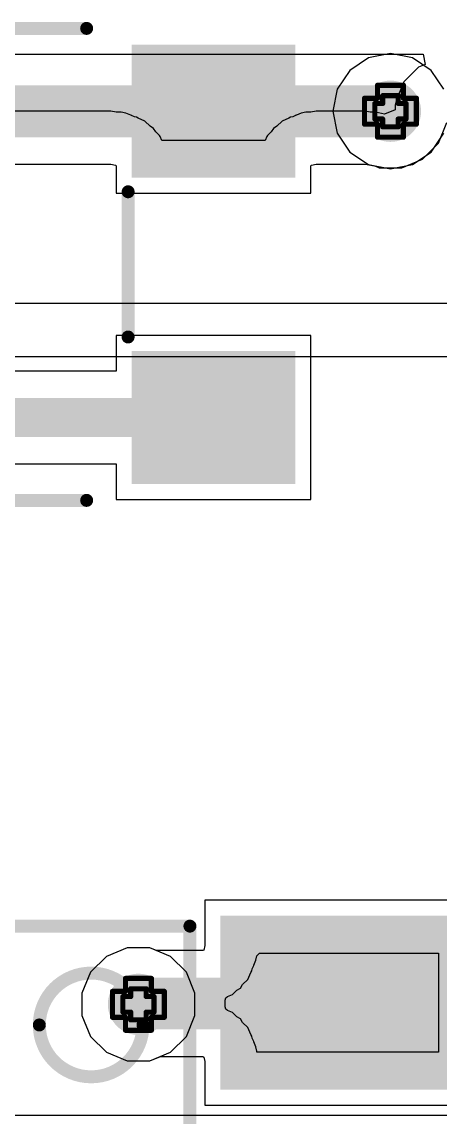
# Model space of a CAD drawing. Header units: inches. Extents: x 0 to 198, y 0 to 199.
# Drawn here: x 4.3899 to 4.5512, y 1.2497 to 1.672 of the extents above; entities that cross this region are included whole.
import ezdxf

# ---------------------------------------------------------------- set-up
doc = ezdxf.new("R2010")
doc.units = ezdxf.units.IN
doc.header["$MEASUREMENT"] = 0
for name, color, linetype in [('Bottom Layer', 5, 'Continuous'), ('Drill Drawing', 1, 'Continuous'), ('Layer 1', 16, 'Continuous'), ('Layer 2', 76, 'Continuous'), ('Top Layer', 1, 'Continuous'), ('Top Overlay', 2, 'Continuous'), ('Top Paste', 8, 'Continuous'), ('Top Solder', 216, 'Continuous'), ('Via Holes', 16, 'Continuous')]:
    doc.layers.add(name, color=color, linetype=linetype)

# ---------------------------------------------------------------- blocks, each defined once
blk = doc.blocks.new('TS_1002S_12026C_21')
at = {"layer": 'Top Layer'}
blk.add_hatch(color=1, dxfattribs=at).paths.add_polyline_path([(0.13385, 0.1181), (0.22441, 0.1181), (0.22441, 0.05905), (0.13385, 0.05905)])
at = {"layer": 'Top Paste'}
blk.add_hatch(color=8, dxfattribs=at).paths.add_polyline_path([(0.13385, 0.1181), (0.22441, 0.1181), (0.22441, 0.05905), (0.13385, 0.05905)])
at = {"layer": 'Top Solder'}
blk.add_hatch(color=216, dxfattribs=at).paths.add_polyline_path([(0.12985, 0.1221), (0.22841, 0.1221), (0.22841, 0.05505), (0.12985, 0.05505)])
at = {"layer": 'Top Overlay'}
for points in [[(-0.11811, 0.1181, 0.005, 0.005, 0), (0.11811, 0.1181, 0.005, 0.005, 0)], [(0.11811, -0.11812, 0.005, 0.005, 0), (0.11811, 0.1181, 0.005, 0.005, 0)]]:
    blk.add_lwpolyline(points, format="xyseb", dxfattribs=at)
for points in [[(0.11686, 0.1181, 0.0025, 0.0025, 1), (0.11936, 0.1181, 0.0025, 0.0025, 1)], [(0.11686, 0.1181, 0.0025, 0.0025, 1), (0.11936, 0.1181, 0.0025, 0.0025, 1)], [(0.1, 0.07999, 0.005, 0.005, 1), (0.06, 0.07999, 0.005, 0.005, 1)], [(0.05875, 0.07999, 0.0025, 0.0025, 1), (0.06125, 0.07999, 0.0025, 0.0025, 1)], [(0.09875, 0.07999, 0.0025, 0.0025, 1), (0.10125, 0.07999, 0.0025, 0.0025, 1)], [(0.06021, 0, 0.005, 0.005, 1), (-0.06021, 0, 0.005, 0.005, 1)]]:
    blk.add_lwpolyline(points, format="xyseb", close=True, dxfattribs=at)
blk = doc.blocks.new('TS_1109S_C_B_63')
at = {"layer": 'Top Layer'}
for points in [[(-0.15551, 0.08071), (-0.10039, 0.08071), (-0.10039, 0.0374), (-0.15551, 0.0374)], [(0.10039, 0.08071), (0.15551, 0.08071), (0.15551, 0.0374), (0.10039, 0.0374)], [(-0.15551, -0.0374), (-0.10039, -0.0374), (-0.10039, -0.08071), (-0.15551, -0.08071)], [(0.10039, -0.0374), (0.15551, -0.0374), (0.15551, -0.08071), (0.10039, -0.08071)]]:
    blk.add_hatch(color=1, dxfattribs=at).paths.add_polyline_path(points)
at = {"layer": 'Top Paste'}
for points in [[(-0.15551, 0.08071), (-0.10039, 0.08071), (-0.10039, 0.0374), (-0.15551, 0.0374)], [(0.10039, 0.08071), (0.15551, 0.08071), (0.15551, 0.0374), (0.10039, 0.0374)], [(-0.15551, -0.0374), (-0.10039, -0.0374), (-0.10039, -0.08071), (-0.15551, -0.08071)], [(0.10039, -0.0374), (0.15551, -0.0374), (0.15551, -0.08071), (0.10039, -0.08071)]]:
    blk.add_hatch(color=8, dxfattribs=at).paths.add_polyline_path(points)
at = {"layer": 'Top Solder'}
for points in [[(-0.15951, 0.08471), (-0.09639, 0.08471), (-0.09639, 0.0334), (-0.15951, 0.0334)], [(0.09639, 0.08471), (0.15951, 0.08471), (0.15951, 0.0334), (0.09639, 0.0334)], [(-0.15951, -0.0334), (-0.09639, -0.0334), (-0.09639, -0.08471), (-0.15951, -0.08471)], [(0.09639, -0.0334), (0.15951, -0.0334), (0.15951, -0.08471), (0.09639, -0.08471)]]:
    blk.add_hatch(color=216, dxfattribs=at).paths.add_polyline_path(points)
at = {"layer": 'Top Overlay'}
for points in [[(0.081, 0.091, 0.005, 0.005, 0), (-0.079, 0.091, 0.005, 0.005, 0)], [(-0.095, 0.028, 0.005, 0.005, 0), (-0.095, -0.028, 0.005, 0.005, 0)], [(0.095, 0.028, 0.005, 0.005, 0), (0.095, -0.028, 0.005, 0.005, 0)], [(0.081, -0.091, 0.005, 0.005, 0), (-0.079, -0.091, 0.005, 0.005, 0)]]:
    blk.add_lwpolyline(points, format="xyseb", dxfattribs=at)
for points in [[(-0.08025, 0.091, 0.0025, 0.0025, 1), (-0.07775, 0.091, 0.0025, 0.0025, 1)], [(0.07975, 0.091, 0.0025, 0.0025, 1), (0.08225, 0.091, 0.0025, 0.0025, 1)], [(0.04826, 0, 0.005, 0.005, 1), (-0.04826, 0, 0.005, 0.005, 1)], [(-0.09625, 0.028, 0.0025, 0.0025, 1), (-0.09375, 0.028, 0.0025, 0.0025, 1)], [(0.09375, 0.028, 0.0025, 0.0025, 1), (0.09625, 0.028, 0.0025, 0.0025, 1)], [(0.02193, 0, 0.01, 0.01, 1), (-0.02193, 0, 0.01, 0.01, 1)], [(-0.02443, 0, 0.005, 0.005, 1), (-0.01943, 0, 0.005, 0.005, 1)], [(0.01943, 0, 0.005, 0.005, 1), (0.02443, 0, 0.005, 0.005, 1)], [(-0.04951, 0, 0.0025, 0.0025, 1), (-0.04701, 0, 0.0025, 0.0025, 1)], [(0.04701, 0, 0.0025, 0.0025, 1), (0.04951, 0, 0.0025, 0.0025, 1)], [(-0.09625, -0.028, 0.0025, 0.0025, 1), (-0.09375, -0.028, 0.0025, 0.0025, 1)], [(0.09375, -0.028, 0.0025, 0.0025, 1), (0.09625, -0.028, 0.0025, 0.0025, 1)], [(-0.08025, -0.091, 0.0025, 0.0025, 1), (-0.07775, -0.091, 0.0025, 0.0025, 1)], [(0.07975, -0.091, 0.0025, 0.0025, 1), (0.08225, -0.091, 0.0025, 0.0025, 1)]]:
    blk.add_lwpolyline(points, format="xyseb", close=True, dxfattribs=at)

msp = doc.modelspace()

# ---------------------------------------------------------------- hatches: boundary and pattern name
at = {"layer": 'Bottom Layer'}
h = msp.add_hatch(color=5, dxfattribs=at)
edge = h.paths.add_edge_path()
edge.add_arc((4.53205, 1.63758), 0.01181, 0, 360)
h = msp.add_hatch(color=5, dxfattribs=at)
edge = h.paths.add_edge_path()
edge.add_arc((4.43483, 1.2932), 0.01181, 0, 360)
at = {"layer": 'Layer 1'}
h = msp.add_hatch(color=16, dxfattribs=at)
edge = h.paths.add_edge_path()
edge.add_arc((4.53205, 1.63758), 0.01181, 0, 360)
h = msp.add_hatch(color=16, dxfattribs=at)
edge = h.paths.add_edge_path()
edge.add_arc((4.43483, 1.2932), 0.01181, 0, 360)
at = {"layer": 'Layer 2'}
h = msp.add_hatch(color=76, dxfattribs=at)
edge = h.paths.add_edge_path()
edge.add_arc((4.53205, 1.63758), 0.01181, 0, 360)
h = msp.add_hatch(color=76, dxfattribs=at)
edge = h.paths.add_edge_path()
edge.add_arc((4.43483, 1.2932), 0.01181, 0, 360)
at = {"layer": 'Top Layer'}
h = msp.add_hatch(color=1, dxfattribs=at)
edge = h.paths.add_edge_path()
edge.add_arc((4.53205, 1.63758), 0.01181, 0, 360)
h = msp.add_hatch(color=1, dxfattribs=at)
edge = h.paths.add_edge_path()
edge.add_arc((4.43483, 1.2932), 0.01181, 0, 360)
at = {"layer": 'Via Holes'}
h = msp.add_hatch(color=7, dxfattribs=at)
edge = h.paths.add_edge_path()
edge.add_arc((4.53205, 1.63758), 0.00591, 0, 360)
h = msp.add_hatch(color=7, dxfattribs=at)
edge = h.paths.add_edge_path()
edge.add_arc((4.43483, 1.2932), 0.00591, 0, 360)

# ---------------------------------------------------------------- linework, layer by layer
at = {"layer": 'Bottom Layer'}
msp.add_line((5.65116, 1.25039), (4.15345, 1.25039), dxfattribs=at)
at = {"layer": 'Drill Drawing'}
for points in [[(4.52705, 1.64258, 0.002, 0.002, 0), (4.52705, 1.64758, 0.002, 0.002, 0)], [(4.52705, 1.64758, 0.002, 0.002, 0), (4.53705, 1.64758, 0.002, 0.002, 0)], [(4.53705, 1.64258, 0.002, 0.002, 0), (4.53705, 1.64758, 0.002, 0.002, 0)], [(4.52205, 1.63258, 0.002, 0.002, 0), (4.52205, 1.64258, 0.002, 0.002, 0)], [(4.52205, 1.64258, 0.002, 0.002, 0), (4.52705, 1.64258, 0.002, 0.002, 0)], [(4.52905, 1.64058, 0.002, 0.002, 0), (4.52905, 1.64358, 0.002, 0.002, 0)], [(4.52905, 1.64358, 0.002, 0.002, 0), (4.53505, 1.64358, 0.002, 0.002, 0)], [(4.53505, 1.64058, 0.002, 0.002, 0), (4.53505, 1.64358, 0.002, 0.002, 0)], [(4.53705, 1.64258, 0.002, 0.002, 0), (4.54205, 1.64258, 0.002, 0.002, 0)], [(4.54205, 1.63258, 0.002, 0.002, 0), (4.54205, 1.64258, 0.002, 0.002, 0)], [(4.52605, 1.63458, 0.002, 0.002, 0), (4.52605, 1.64058, 0.002, 0.002, 0)], [(4.52605, 1.64058, 0.002, 0.002, 0), (4.52905, 1.64058, 0.002, 0.002, 0)], [(4.53505, 1.64058, 0.002, 0.002, 0), (4.53805, 1.64058, 0.002, 0.002, 0)], [(4.53805, 1.63458, 0.002, 0.002, 0), (4.53805, 1.64058, 0.002, 0.002, 0)], [(4.52605, 1.63458, 0.002, 0.002, 0), (4.52905, 1.63458, 0.002, 0.002, 0)], [(4.52905, 1.63158, 0.002, 0.002, 0), (4.52905, 1.63458, 0.002, 0.002, 0)], [(4.53505, 1.63458, 0.002, 0.002, 0), (4.53805, 1.63458, 0.002, 0.002, 0)], [(4.53505, 1.63158, 0.002, 0.002, 0), (4.53505, 1.63458, 0.002, 0.002, 0)], [(4.52205, 1.63258, 0.002, 0.002, 0), (4.52705, 1.63258, 0.002, 0.002, 0)], [(4.52705, 1.62758, 0.002, 0.002, 0), (4.52705, 1.63258, 0.002, 0.002, 0)], [(4.52905, 1.63158, 0.002, 0.002, 0), (4.53505, 1.63158, 0.002, 0.002, 0)], [(4.53705, 1.63258, 0.002, 0.002, 0), (4.54205, 1.63258, 0.002, 0.002, 0)], [(4.53705, 1.62758, 0.002, 0.002, 0), (4.53705, 1.63258, 0.002, 0.002, 0)], [(4.52705, 1.62758, 0.002, 0.002, 0), (4.53705, 1.62758, 0.002, 0.002, 0)], [(4.42983, 1.2982, 0.002, 0.002, 0), (4.42983, 1.3032, 0.002, 0.002, 0)], [(4.42983, 1.3032, 0.002, 0.002, 0), (4.43983, 1.3032, 0.002, 0.002, 0)], [(4.43983, 1.2982, 0.002, 0.002, 0), (4.43983, 1.3032, 0.002, 0.002, 0)], [(4.42483, 1.2882, 0.002, 0.002, 0), (4.42483, 1.2982, 0.002, 0.002, 0)], [(4.42483, 1.2982, 0.002, 0.002, 0), (4.42983, 1.2982, 0.002, 0.002, 0)], [(4.42883, 1.2902, 0.002, 0.002, 0), (4.42883, 1.2962, 0.002, 0.002, 0)], [(4.42883, 1.2962, 0.002, 0.002, 0), (4.43183, 1.2962, 0.002, 0.002, 0)], [(4.43183, 1.2962, 0.002, 0.002, 0), (4.43183, 1.2992, 0.002, 0.002, 0)], [(4.43183, 1.2992, 0.002, 0.002, 0), (4.43783, 1.2992, 0.002, 0.002, 0)], [(4.43783, 1.2962, 0.002, 0.002, 0), (4.43783, 1.2992, 0.002, 0.002, 0)], [(4.43783, 1.2962, 0.002, 0.002, 0), (4.44083, 1.2962, 0.002, 0.002, 0)], [(4.43983, 1.2982, 0.002, 0.002, 0), (4.44483, 1.2982, 0.002, 0.002, 0)], [(4.44083, 1.2902, 0.002, 0.002, 0), (4.44083, 1.2962, 0.002, 0.002, 0)], [(4.44483, 1.2882, 0.002, 0.002, 0), (4.44483, 1.2982, 0.002, 0.002, 0)], [(4.42483, 1.2882, 0.002, 0.002, 0), (4.42983, 1.2882, 0.002, 0.002, 0)], [(4.42883, 1.2902, 0.002, 0.002, 0), (4.43183, 1.2902, 0.002, 0.002, 0)], [(4.42983, 1.2832, 0.002, 0.002, 0), (4.42983, 1.2882, 0.002, 0.002, 0)], [(4.43183, 1.2872, 0.002, 0.002, 0), (4.43183, 1.2902, 0.002, 0.002, 0)], [(4.43183, 1.2872, 0.002, 0.002, 0), (4.43783, 1.2872, 0.002, 0.002, 0)], [(4.43783, 1.2902, 0.002, 0.002, 0), (4.44083, 1.2902, 0.002, 0.002, 0)], [(4.43783, 1.2872, 0.002, 0.002, 0), (4.43783, 1.2902, 0.002, 0.002, 0)], [(4.43983, 1.2882, 0.002, 0.002, 0), (4.44483, 1.2882, 0.002, 0.002, 0)], [(4.43983, 1.2832, 0.002, 0.002, 0), (4.43983, 1.2882, 0.002, 0.002, 0)], [(4.42983, 1.2832, 0.002, 0.002, 0), (4.43983, 1.2832, 0.002, 0.002, 0)]]:
    msp.add_lwpolyline(points, format="xyseb", dxfattribs=at)
for points in [[(4.52655, 1.64758, 0.001, 0.001, 1), (4.52755, 1.64758, 0.001, 0.001, 1)], [(4.52655, 1.64758, 0.001, 0.001, 1), (4.52755, 1.64758, 0.001, 0.001, 1)], [(4.53655, 1.64758, 0.001, 0.001, 1), (4.53755, 1.64758, 0.001, 0.001, 1)], [(4.53655, 1.64758, 0.001, 0.001, 1), (4.53755, 1.64758, 0.001, 0.001, 1)], [(4.52155, 1.64258, 0.001, 0.001, 1), (4.52255, 1.64258, 0.001, 0.001, 1)], [(4.52155, 1.64258, 0.001, 0.001, 1), (4.52255, 1.64258, 0.001, 0.001, 1)], [(4.52655, 1.64258, 0.001, 0.001, 1), (4.52755, 1.64258, 0.001, 0.001, 1)], [(4.52655, 1.64258, 0.001, 0.001, 1), (4.52755, 1.64258, 0.001, 0.001, 1)], [(4.52855, 1.64358, 0.001, 0.001, 1), (4.52955, 1.64358, 0.001, 0.001, 1)], [(4.52855, 1.64358, 0.001, 0.001, 1), (4.52955, 1.64358, 0.001, 0.001, 1)], [(4.53455, 1.64358, 0.001, 0.001, 1), (4.53555, 1.64358, 0.001, 0.001, 1)], [(4.53455, 1.64358, 0.001, 0.001, 1), (4.53555, 1.64358, 0.001, 0.001, 1)], [(4.53655, 1.64258, 0.001, 0.001, 1), (4.53755, 1.64258, 0.001, 0.001, 1)], [(4.53655, 1.64258, 0.001, 0.001, 1), (4.53755, 1.64258, 0.001, 0.001, 1)], [(4.54155, 1.64258, 0.001, 0.001, 1), (4.54255, 1.64258, 0.001, 0.001, 1)], [(4.54155, 1.64258, 0.001, 0.001, 1), (4.54255, 1.64258, 0.001, 0.001, 1)], [(4.52555, 1.64058, 0.001, 0.001, 1), (4.52655, 1.64058, 0.001, 0.001, 1)], [(4.52555, 1.64058, 0.001, 0.001, 1), (4.52655, 1.64058, 0.001, 0.001, 1)], [(4.52855, 1.64058, 0.001, 0.001, 1), (4.52955, 1.64058, 0.001, 0.001, 1)], [(4.52855, 1.64058, 0.001, 0.001, 1), (4.52955, 1.64058, 0.001, 0.001, 1)], [(4.53455, 1.64058, 0.001, 0.001, 1), (4.53555, 1.64058, 0.001, 0.001, 1)], [(4.53455, 1.64058, 0.001, 0.001, 1), (4.53555, 1.64058, 0.001, 0.001, 1)], [(4.53755, 1.64058, 0.001, 0.001, 1), (4.53855, 1.64058, 0.001, 0.001, 1)], [(4.53755, 1.64058, 0.001, 0.001, 1), (4.53855, 1.64058, 0.001, 0.001, 1)], [(4.52555, 1.63458, 0.001, 0.001, 1), (4.52655, 1.63458, 0.001, 0.001, 1)], [(4.52555, 1.63458, 0.001, 0.001, 1), (4.52655, 1.63458, 0.001, 0.001, 1)], [(4.52855, 1.63458, 0.001, 0.001, 1), (4.52955, 1.63458, 0.001, 0.001, 1)], [(4.52855, 1.63458, 0.001, 0.001, 1), (4.52955, 1.63458, 0.001, 0.001, 1)], [(4.53455, 1.63458, 0.001, 0.001, 1), (4.53555, 1.63458, 0.001, 0.001, 1)], [(4.53455, 1.63458, 0.001, 0.001, 1), (4.53555, 1.63458, 0.001, 0.001, 1)], [(4.53755, 1.63458, 0.001, 0.001, 1), (4.53855, 1.63458, 0.001, 0.001, 1)], [(4.53755, 1.63458, 0.001, 0.001, 1), (4.53855, 1.63458, 0.001, 0.001, 1)], [(4.52155, 1.63258, 0.001, 0.001, 1), (4.52255, 1.63258, 0.001, 0.001, 1)], [(4.52155, 1.63258, 0.001, 0.001, 1), (4.52255, 1.63258, 0.001, 0.001, 1)], [(4.52655, 1.63258, 0.001, 0.001, 1), (4.52755, 1.63258, 0.001, 0.001, 1)], [(4.52655, 1.63258, 0.001, 0.001, 1), (4.52755, 1.63258, 0.001, 0.001, 1)], [(4.52855, 1.63158, 0.001, 0.001, 1), (4.52955, 1.63158, 0.001, 0.001, 1)], [(4.52855, 1.63158, 0.001, 0.001, 1), (4.52955, 1.63158, 0.001, 0.001, 1)], [(4.53455, 1.63158, 0.001, 0.001, 1), (4.53555, 1.63158, 0.001, 0.001, 1)], [(4.53455, 1.63158, 0.001, 0.001, 1), (4.53555, 1.63158, 0.001, 0.001, 1)], [(4.53655, 1.63258, 0.001, 0.001, 1), (4.53755, 1.63258, 0.001, 0.001, 1)], [(4.53655, 1.63258, 0.001, 0.001, 1), (4.53755, 1.63258, 0.001, 0.001, 1)], [(4.54155, 1.63258, 0.001, 0.001, 1), (4.54255, 1.63258, 0.001, 0.001, 1)], [(4.54155, 1.63258, 0.001, 0.001, 1), (4.54255, 1.63258, 0.001, 0.001, 1)], [(4.52655, 1.62758, 0.001, 0.001, 1), (4.52755, 1.62758, 0.001, 0.001, 1)], [(4.52655, 1.62758, 0.001, 0.001, 1), (4.52755, 1.62758, 0.001, 0.001, 1)], [(4.53655, 1.62758, 0.001, 0.001, 1), (4.53755, 1.62758, 0.001, 0.001, 1)], [(4.53655, 1.62758, 0.001, 0.001, 1), (4.53755, 1.62758, 0.001, 0.001, 1)], [(4.42933, 1.3032, 0.001, 0.001, 1), (4.43033, 1.3032, 0.001, 0.001, 1)], [(4.42933, 1.3032, 0.001, 0.001, 1), (4.43033, 1.3032, 0.001, 0.001, 1)], [(4.43933, 1.3032, 0.001, 0.001, 1), (4.44033, 1.3032, 0.001, 0.001, 1)], [(4.43933, 1.3032, 0.001, 0.001, 1), (4.44033, 1.3032, 0.001, 0.001, 1)], [(4.42433, 1.2982, 0.001, 0.001, 1), (4.42533, 1.2982, 0.001, 0.001, 1)], [(4.42433, 1.2982, 0.001, 0.001, 1), (4.42533, 1.2982, 0.001, 0.001, 1)], [(4.42833, 1.2962, 0.001, 0.001, 1), (4.42933, 1.2962, 0.001, 0.001, 1)], [(4.42833, 1.2962, 0.001, 0.001, 1), (4.42933, 1.2962, 0.001, 0.001, 1)], [(4.42933, 1.2982, 0.001, 0.001, 1), (4.43033, 1.2982, 0.001, 0.001, 1)], [(4.42933, 1.2982, 0.001, 0.001, 1), (4.43033, 1.2982, 0.001, 0.001, 1)], [(4.43133, 1.2992, 0.001, 0.001, 1), (4.43233, 1.2992, 0.001, 0.001, 1)], [(4.43133, 1.2992, 0.001, 0.001, 1), (4.43233, 1.2992, 0.001, 0.001, 1)], [(4.43133, 1.2962, 0.001, 0.001, 1), (4.43233, 1.2962, 0.001, 0.001, 1)], [(4.43133, 1.2962, 0.001, 0.001, 1), (4.43233, 1.2962, 0.001, 0.001, 1)], [(4.43733, 1.2992, 0.001, 0.001, 1), (4.43833, 1.2992, 0.001, 0.001, 1)], [(4.43733, 1.2992, 0.001, 0.001, 1), (4.43833, 1.2992, 0.001, 0.001, 1)], [(4.43733, 1.2962, 0.001, 0.001, 1), (4.43833, 1.2962, 0.001, 0.001, 1)], [(4.43733, 1.2962, 0.001, 0.001, 1), (4.43833, 1.2962, 0.001, 0.001, 1)], [(4.43933, 1.2982, 0.001, 0.001, 1), (4.44033, 1.2982, 0.001, 0.001, 1)], [(4.43933, 1.2982, 0.001, 0.001, 1), (4.44033, 1.2982, 0.001, 0.001, 1)], [(4.44033, 1.2962, 0.001, 0.001, 1), (4.44133, 1.2962, 0.001, 0.001, 1)], [(4.44033, 1.2962, 0.001, 0.001, 1), (4.44133, 1.2962, 0.001, 0.001, 1)], [(4.44433, 1.2982, 0.001, 0.001, 1), (4.44533, 1.2982, 0.001, 0.001, 1)], [(4.44433, 1.2982, 0.001, 0.001, 1), (4.44533, 1.2982, 0.001, 0.001, 1)], [(4.42433, 1.2882, 0.001, 0.001, 1), (4.42533, 1.2882, 0.001, 0.001, 1)], [(4.42433, 1.2882, 0.001, 0.001, 1), (4.42533, 1.2882, 0.001, 0.001, 1)], [(4.42833, 1.2902, 0.001, 0.001, 1), (4.42933, 1.2902, 0.001, 0.001, 1)], [(4.42833, 1.2902, 0.001, 0.001, 1), (4.42933, 1.2902, 0.001, 0.001, 1)], [(4.42933, 1.2882, 0.001, 0.001, 1), (4.43033, 1.2882, 0.001, 0.001, 1)], [(4.42933, 1.2882, 0.001, 0.001, 1), (4.43033, 1.2882, 0.001, 0.001, 1)], [(4.43133, 1.2902, 0.001, 0.001, 1), (4.43233, 1.2902, 0.001, 0.001, 1)], [(4.43133, 1.2902, 0.001, 0.001, 1), (4.43233, 1.2902, 0.001, 0.001, 1)], [(4.43133, 1.2872, 0.001, 0.001, 1), (4.43233, 1.2872, 0.001, 0.001, 1)], [(4.43133, 1.2872, 0.001, 0.001, 1), (4.43233, 1.2872, 0.001, 0.001, 1)], [(4.43733, 1.2902, 0.001, 0.001, 1), (4.43833, 1.2902, 0.001, 0.001, 1)], [(4.43733, 1.2902, 0.001, 0.001, 1), (4.43833, 1.2902, 0.001, 0.001, 1)], [(4.43733, 1.2872, 0.001, 0.001, 1), (4.43833, 1.2872, 0.001, 0.001, 1)], [(4.43733, 1.2872, 0.001, 0.001, 1), (4.43833, 1.2872, 0.001, 0.001, 1)], [(4.43933, 1.2882, 0.001, 0.001, 1), (4.44033, 1.2882, 0.001, 0.001, 1)], [(4.43933, 1.2882, 0.001, 0.001, 1), (4.44033, 1.2882, 0.001, 0.001, 1)], [(4.44033, 1.2902, 0.001, 0.001, 1), (4.44133, 1.2902, 0.001, 0.001, 1)], [(4.44033, 1.2902, 0.001, 0.001, 1), (4.44133, 1.2902, 0.001, 0.001, 1)], [(4.44433, 1.2882, 0.001, 0.001, 1), (4.44533, 1.2882, 0.001, 0.001, 1)], [(4.44433, 1.2882, 0.001, 0.001, 1), (4.44533, 1.2882, 0.001, 0.001, 1)], [(4.42933, 1.2832, 0.001, 0.001, 1), (4.43033, 1.2832, 0.001, 0.001, 1)], [(4.42933, 1.2832, 0.001, 0.001, 1), (4.43033, 1.2832, 0.001, 0.001, 1)], [(4.43933, 1.2832, 0.001, 0.001, 1), (4.44033, 1.2832, 0.001, 0.001, 1)], [(4.43933, 1.2832, 0.001, 0.001, 1), (4.44033, 1.2832, 0.001, 0.001, 1)]]:
    msp.add_lwpolyline(points, format="xyseb", close=True, dxfattribs=at)
at = {"layer": 'Layer 2'}
for p, q in [((4.53205, 1.65982), (4.52354, 1.65813)), ((4.54056, 1.65813), (4.53205, 1.65982)), ((4.52354, 1.65813), (4.51632, 1.65331)), ((4.54777, 1.65331), (4.54056, 1.65813)), ((4.51632, 1.65331), (4.5115, 1.64609)), ((4.55259, 1.64609), (4.54777, 1.65331)), ((4.5115, 1.64609), (4.50981, 1.63758)), ((4.50981, 1.63758), (4.5115, 1.62907)), ((4.5115, 1.62907), (4.51632, 1.62186)), ((4.54777, 1.62186), (4.55259, 1.62907)), ((4.51632, 1.62186), (4.52354, 1.61704)), ((4.54056, 1.61704), (4.54777, 1.62186)), ((4.52354, 1.61704), (4.53205, 1.61535)), ((4.53205, 1.61535), (4.54056, 1.61704)), ((4.84056, 1.5634), (4.29177, 1.5634)), ((4.29177, 1.54301), (4.84901, 1.54301)), ((4.43049, 1.31501), (4.42247, 1.31169)), ((4.43916, 1.31501), (4.43049, 1.31501)), ((4.44718, 1.31169), (4.43916, 1.31501)), ((4.42247, 1.31169), (4.41634, 1.30556)), ((4.45332, 1.30556), (4.44718, 1.31169)), ((4.41634, 1.30556), (4.41301, 1.29754)), ((4.45664, 1.29754), (4.45332, 1.30556)), ((4.41301, 1.29754), (4.41301, 1.28887)), ((4.45664, 1.28887), (4.45664, 1.29754)), ((4.41301, 1.28887), (4.41634, 1.28085)), ((4.45332, 1.28085), (4.45664, 1.28887)), ((4.41634, 1.28085), (4.42247, 1.27471)), ((4.44718, 1.27471), (4.45332, 1.28085)), ((4.42247, 1.27471), (4.43049, 1.27139)), ((4.43049, 1.27139), (4.43916, 1.27139)), ((4.43916, 1.27139), (4.44718, 1.27471))]:
    msp.add_line(p, q, dxfattribs=at)
at = {"layer": 'Top Layer'}
for p, q in [((4.17955, 1.65961), (4.54463, 1.65961)), ((4.54543, 1.65561), (4.54286, 1.65454)), ((4.54463, 1.65961), (4.54543, 1.65561)), ((4.54005, 1.65173), (4.53724, 1.64892)), ((4.54286, 1.65454), (4.54005, 1.65173)), ((4.53724, 1.64892), (4.53519, 1.64397)), ((4.53496, 1.64342), (4.53419, 1.64157)), ((4.53502, 1.64372), (4.53496, 1.64342)), ((4.53519, 1.64397), (4.53502, 1.64372)), ((4.53419, 1.64157), (4.53386, 1.63989)), ((4.53386, 1.63989), (4.53386, 1.63825)), ((4.53419, 1.64157), (4.53419, 1.64157)), ((4.42422, 1.63758), (4.24745, 1.63758)), ((4.42619, 1.63719), (4.42422, 1.63758)), ((4.4282, 1.63719), (4.42619, 1.63719)), ((4.42997, 1.63684), (4.4282, 1.63719)), ((4.43183, 1.63607), (4.42997, 1.63684)), ((4.43203, 1.63603), (4.43183, 1.63607)), ((4.43219, 1.63592), (4.43203, 1.63603)), ((4.43325, 1.63548), (4.43219, 1.63592)), ((4.43403, 1.63533), (4.43325, 1.63548)), ((4.4347, 1.63488), (4.43403, 1.63533)), ((4.43732, 1.63379), (4.4347, 1.63488)), ((4.49288, 1.63488), (4.49026, 1.63379)), ((4.49355, 1.63533), (4.49288, 1.63488)), ((4.49433, 1.63548), (4.49355, 1.63533)), ((4.49539, 1.63592), (4.49433, 1.63548)), ((4.49555, 1.63603), (4.49539, 1.63592)), ((4.49575, 1.63607), (4.49555, 1.63603)), ((4.49761, 1.63684), (4.49575, 1.63607)), ((4.49938, 1.63719), (4.49761, 1.63684)), ((4.49761, 1.63684), (4.49761, 1.63684)), ((4.50139, 1.63719), (4.49938, 1.63719)), ((4.50336, 1.63758), (4.50139, 1.63719)), ((4.52227, 1.63758), (4.50336, 1.63758)), ((4.52424, 1.63719), (4.52227, 1.63758)), ((4.52625, 1.63719), (4.52424, 1.63719)), ((4.52981, 1.63649), (4.52625, 1.63719)), ((4.53382, 1.63815), (4.52981, 1.63649)), ((4.53386, 1.63825), (4.53382, 1.63815)), ((4.43933, 1.63179), (4.43732, 1.63379)), ((4.43732, 1.63379), (4.43732, 1.63379)), ((4.44065, 1.63091), (4.43933, 1.63179)), ((4.44153, 1.62959), (4.44065, 1.63091)), ((4.48693, 1.63091), (4.48605, 1.62959)), ((4.48825, 1.63179), (4.48693, 1.63091)), ((4.49026, 1.63379), (4.48825, 1.63179)), ((4.49026, 1.63379), (4.49026, 1.63379)), ((4.55054, 1.62523), (4.55386, 1.63325)), ((4.44295, 1.62817), (4.44153, 1.62959)), ((4.44319, 1.62782), (4.44295, 1.62817)), ((4.4438, 1.62632), (4.44319, 1.62782)), ((4.48377, 1.62632), (4.4438, 1.62632)), ((4.48439, 1.62782), (4.48377, 1.62632)), ((4.48463, 1.62817), (4.48439, 1.62782)), ((4.48605, 1.62959), (4.48463, 1.62817)), ((4.48463, 1.62817), (4.48463, 1.62817)), ((4.5444, 1.61909), (4.55054, 1.62523)), ((4.53639, 1.61577), (4.5444, 1.61909)), ((4.24745, 1.61719), (4.42422, 1.61719)), ((4.42422, 1.61719), (4.426, 1.61684)), ((4.426, 1.61684), (4.42623, 1.61649)), ((4.42623, 1.61649), (4.42623, 1.60593)), ((4.50135, 1.61649), (4.50158, 1.61684)), ((4.50135, 1.60593), (4.50135, 1.61649)), ((4.50158, 1.61684), (4.50336, 1.61719)), ((4.50336, 1.61719), (4.52227, 1.61719)), ((4.52227, 1.61719), (4.52583, 1.61649)), ((4.52583, 1.61649), (4.52599, 1.61649)), ((4.52599, 1.61649), (4.52771, 1.61577)), ((4.52771, 1.61577), (4.53639, 1.61577)), ((4.42623, 1.60593), (4.50135, 1.60593)), ((4.50135, 1.55113), (4.42623, 1.55113)), ((4.42623, 1.55113), (4.42623, 1.53732)), ((4.50135, 1.48782), (4.50135, 1.55113)), ((4.42623, 1.53732), (4.28614, 1.53732)), ((4.28614, 1.50163), (4.42623, 1.50163)), ((4.42623, 1.50163), (4.42623, 1.48782)), ((4.42623, 1.48782), (4.50135, 1.48782)), ((4.57099, 1.33337), (4.46044, 1.33337)), ((4.46044, 1.33337), (4.46044, 1.31592)), ((4.43049, 1.31501), (4.42247, 1.31169)), ((4.43916, 1.31501), (4.43049, 1.31501)), ((4.44182, 1.31391), (4.43916, 1.31501)), ((4.45973, 1.31391), (4.44182, 1.31391)), ((4.46008, 1.31415), (4.45973, 1.31391)), ((4.46044, 1.31592), (4.46008, 1.31415)), ((4.42247, 1.31169), (4.41634, 1.30556)), ((4.47931, 1.30831), (4.48008, 1.31017)), ((4.48008, 1.31017), (4.48044, 1.31194)), ((4.48008, 1.31017), (4.48008, 1.31017)), ((4.48008, 1.31017), (4.48008, 1.31017)), ((4.48044, 1.31194), (4.48147, 1.31297)), ((4.48147, 1.31297), (4.5506, 1.31297)), ((4.5506, 1.31297), (4.5506, 1.2747)), ((4.41634, 1.30556), (4.41301, 1.29754)), ((4.47704, 1.30282), (4.47813, 1.30544)), ((4.47813, 1.30544), (4.47857, 1.30611)), ((4.47857, 1.30611), (4.47873, 1.30689)), ((4.47873, 1.30689), (4.47916, 1.30795)), ((4.47916, 1.30795), (4.47928, 1.30812)), ((4.47928, 1.30812), (4.47931, 1.30831)), ((4.47415, 1.29949), (4.47503, 1.30081)), ((4.47503, 1.30081), (4.47704, 1.30282)), ((4.47704, 1.30282), (4.47704, 1.30282)), ((4.47704, 1.30282), (4.47704, 1.30282)), ((4.41301, 1.29754), (4.41301, 1.28887)), ((4.4692, 1.29619), (4.47106, 1.29696)), ((4.47106, 1.29696), (4.47141, 1.29719)), ((4.47141, 1.29719), (4.47283, 1.29861)), ((4.47141, 1.29719), (4.47141, 1.29719)), ((4.47141, 1.29719), (4.47141, 1.29719)), ((4.47283, 1.29861), (4.47415, 1.29949)), ((4.4683, 1.29485), (4.46854, 1.29574)), ((4.4683, 1.29219), (4.4683, 1.29485)), ((4.46854, 1.29574), (4.4692, 1.29619)), ((4.41301, 1.28887), (4.41634, 1.28085)), ((4.46854, 1.2913), (4.4683, 1.29219)), ((4.4692, 1.29085), (4.46854, 1.2913)), ((4.47106, 1.29008), (4.4692, 1.29085)), ((4.47141, 1.28985), (4.47106, 1.29008)), ((4.47283, 1.28843), (4.47141, 1.28985)), ((4.47141, 1.28985), (4.47141, 1.28985)), ((4.47415, 1.28755), (4.47283, 1.28843)), ((4.47503, 1.28623), (4.47415, 1.28755)), ((4.47704, 1.28422), (4.47503, 1.28623)), ((4.47813, 1.2816), (4.47704, 1.28422)), ((4.41634, 1.28085), (4.42247, 1.27471)), ((4.47857, 1.28093), (4.47813, 1.2816)), ((4.47873, 1.28015), (4.47857, 1.28093)), ((4.47916, 1.27909), (4.47873, 1.28015)), ((4.47928, 1.27892), (4.47916, 1.27909)), ((4.47931, 1.27873), (4.47928, 1.27892)), ((4.48008, 1.27687), (4.47931, 1.27873)), ((4.48044, 1.2751), (4.48008, 1.27687)), ((4.42247, 1.27471), (4.43049, 1.27139)), ((4.43049, 1.27139), (4.43916, 1.27139)), ((4.43916, 1.27139), (4.44336, 1.27313)), ((4.44336, 1.27313), (4.45973, 1.27313)), ((4.45973, 1.27313), (4.46008, 1.27289)), ((4.46008, 1.27289), (4.46044, 1.27112)), ((4.48044, 1.2747), (4.48044, 1.2751)), ((4.5506, 1.2747), (4.48044, 1.2747)), ((4.46044, 1.27112), (4.46044, 1.25431)), ((4.46044, 1.25431), (4.57099, 1.25431))]:
    msp.add_line(p, q, dxfattribs=at)
for points in [[(4.20789, 1.63758, 0.02, 0.02, 0), (4.46379, 1.63758, 0.02, 0.02, 0)], [(4.46379, 1.63758, 0.02, 0.02, 0), (4.53205, 1.63758, 0.02, 0.02, 0)], [(4.27314, 1.51947, 0.015, 0.015, 0), (4.46379, 1.51947, 0.015, 0.015, 0)], [(4.43483, 1.2932, 0.02, 0.02, 0), (4.43514, 1.29352, 0.02, 0.02, 0)], [(4.43514, 1.29352, 0.02, 0.02, 0), (4.51539, 1.29352, 0.02, 0.02, 0)]]:
    msp.add_lwpolyline(points, format="xyseb", dxfattribs=at)
for points in [[(4.45879, 1.63758, 0.01, 0.01, 1), (4.46879, 1.63758, 0.01, 0.01, 1)], [(4.45879, 1.63758, 0.01, 0.01, 1), (4.46879, 1.63758, 0.01, 0.01, 1)], [(4.52705, 1.63758, 0.01, 0.01, 1), (4.53705, 1.63758, 0.01, 0.01, 1)], [(4.46004, 1.51947, 0.0075, 0.0075, 1), (4.46754, 1.51947, 0.0075, 0.0075, 1)], [(4.42983, 1.2932, 0.01, 0.01, 1), (4.43983, 1.2932, 0.01, 0.01, 1)], [(4.43014, 1.29352, 0.01, 0.01, 1), (4.44014, 1.29352, 0.01, 0.01, 1)], [(4.43014, 1.29352, 0.01, 0.01, 1), (4.44014, 1.29352, 0.01, 0.01, 1)], [(4.51039, 1.29352, 0.01, 0.01, 1), (4.52039, 1.29352, 0.01, 0.01, 1)]]:
    msp.add_lwpolyline(points, format="xyseb", close=True, dxfattribs=at)

# ---------------------------------------------------------------- block references
at = {"rotation": 180}
msp.add_blockref('TS_1109S_C_B_63', (4.33584, 1.57853), dxfattribs=at)
msp.add_blockref('TS_1002S_12026C_21', (4.33658, 1.20526))

doc.saveas('drawing.dxf')
